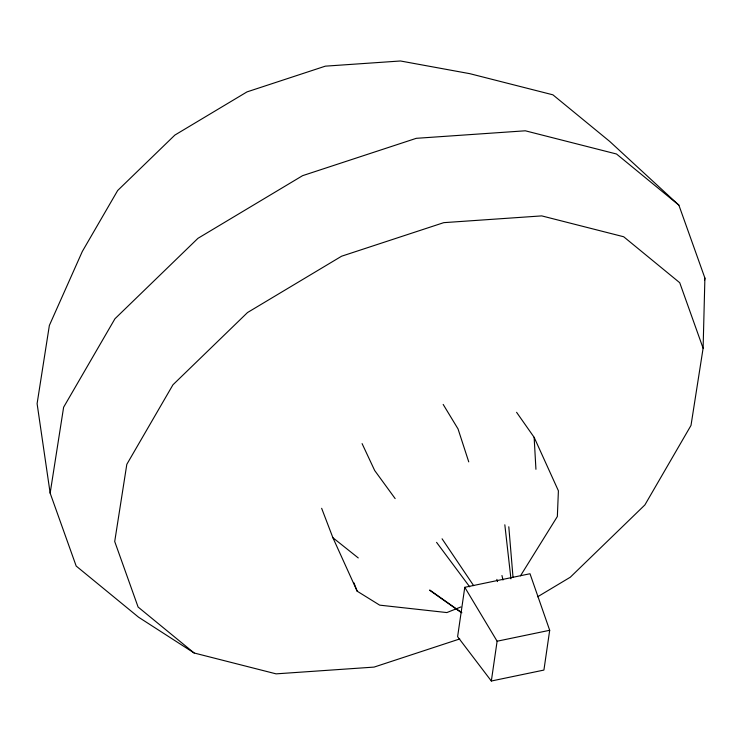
<?xml version="1.0" encoding="UTF-8"?>
<svg xmlns="http://www.w3.org/2000/svg" width="742" height="742" viewBox="0 0 742 742"><rect width="100%" height="100%" fill="white"/><g stroke="black" fill="none" stroke-linecap="round" stroke-linejoin="round"><path stroke-width="1.11" d="M537.625 596.781L570.292 577.22L644.881 504.94L691.006 425.416L703.11 348.239L704.9 278.065L678.884 205.154L609.683 141.397L552.892 94.818L469.834 73.681L400.467 60.983L325.339 66.159L246.993 91.897L174.871 135.081L117.672 190.508L82.306 251.482L49.362 325.45L37.1 403.667L50.15 493.133L76.176 566.044L138.541 617.186L194.144 652.997L276.098 673.857L374.07 667.095L459.762 638.945M464.78 587.312L457.61 636.673L491.334 681.017L543.914 670.072L549.692 630.283L530.001 573.742L464.78 587.312L497.112 641.218L491.334 681.017M50.15 493.133L63.617 407.247L114.945 318.763L197.947 238.33L302.606 175.659L416.299 138.318L525.317 130.796L616.509 154.002L678.884 205.154M704.538 280.355L704.9 278.065M520.467 575.848L557.353 516.506L558.401 490.796L534.138 437.326L516.58 412.302M460.865 606.956L446.87 612.567L379.681 605.147L357.162 591.188L332.898 537.727L321.648 508.307M497.112 641.218L549.692 630.283M429.646 590.28L460.819 612.252M429.85 590.057L461.895 612.781M332.898 537.727L358.265 557.938M194.144 652.997L138.095 607.03L114.713 541.512L126.817 464.334L172.942 384.81L247.531 312.53L341.589 256.213L443.762 222.656L541.725 215.894L623.679 236.754L679.728 282.721L703.11 348.239M436.565 542.356L469.705 586.839M395.152 498.596L374.682 470.511L362.087 443.614M442.074 538.794L473.646 585.651M443.178 404.436L458.037 428.922L468.749 461.876M353.915 582.804L357.162 591.188M496.843 579.381L497.52 581.598M501.954 575.514L502.965 580.031M504.829 524.789L510.941 578.825M508.799 526.774L513.037 577.489M534.138 437.326L535.937 469.296"/></g></svg>
